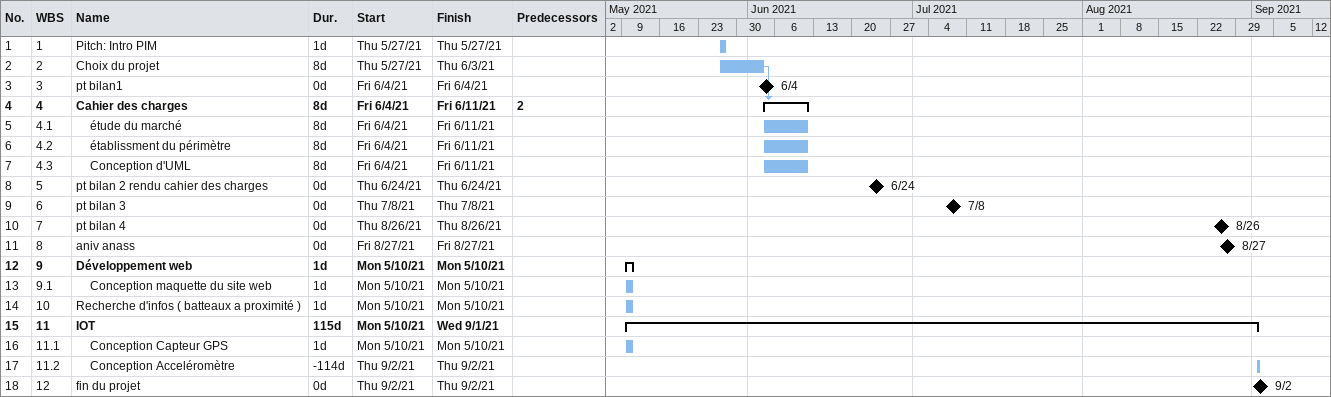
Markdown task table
| ID | WBS | Task | Duration | Start | Finish | Predecessors |
|---|---|---|---|---|---|---|
| 1 | 1 | Pitch: Intro PIM | 1d | 2021-05-27 | 2021-05-27 |  |
| 2 | 2 | Choix du projet | 8d | 2021-05-27 | 2021-06-03 |  |
| 3 | 3 | pt bilan1 | 0d | 2021-06-04 | 2021-06-04 |  |
| 4 | 4 | **Cahier des charges** | 8d | 2021-06-04 | 2021-06-11 | 2 |
| 5 | 4.1 | étude du marché | 8d | 2021-06-04 | 2021-06-11 |  |
| 6 | 4.2 | établissment du périmètre | 8d | 2021-06-04 | 2021-06-11 |  |
| 7 | 4.3 | Conception d'UML | 8d | 2021-06-04 | 2021-06-11 |  |
| 8 | 5 | pt bilan 2 rendu cahier des charges | 0d | 2021-06-24 | 2021-06-24 |  |
| 9 | 6 | pt bilan 3 | 0d | 2021-07-08 | 2021-07-08 |  |
| 10 | 7 | pt bilan 4 | 0d | 2021-08-26 | 2021-08-26 |  |
| 11 | 8 | aniv anass | 0d | 2021-08-27 | 2021-08-27 |  |
| 12 | 9 | **Développement web** | 1d | 2021-05-10 | 2021-05-10 |  |
| 13 | 9.1 | Conception maquette du site web | 1d | 2021-05-10 | 2021-05-10 |  |
| 14 | 10 | Recherche d'infos ( batteaux a proximité ) | 1d | 2021-05-10 | 2021-05-10 |  |
| 15 | 11 | **IOT** | 115d | 2021-05-10 | 2021-09-01 |  |
| 16 | 11.1 | Conception Capteur GPS | 1d | 2021-05-10 | 2021-05-10 |  |
| 17 | 11.2 | Conception Acceléromètre | -114d | 2021-09-02 | 2021-09-02 |  |
| 18 | 12 | fin du projet | 0d | 2021-09-02 | 2021-09-02 |  |
